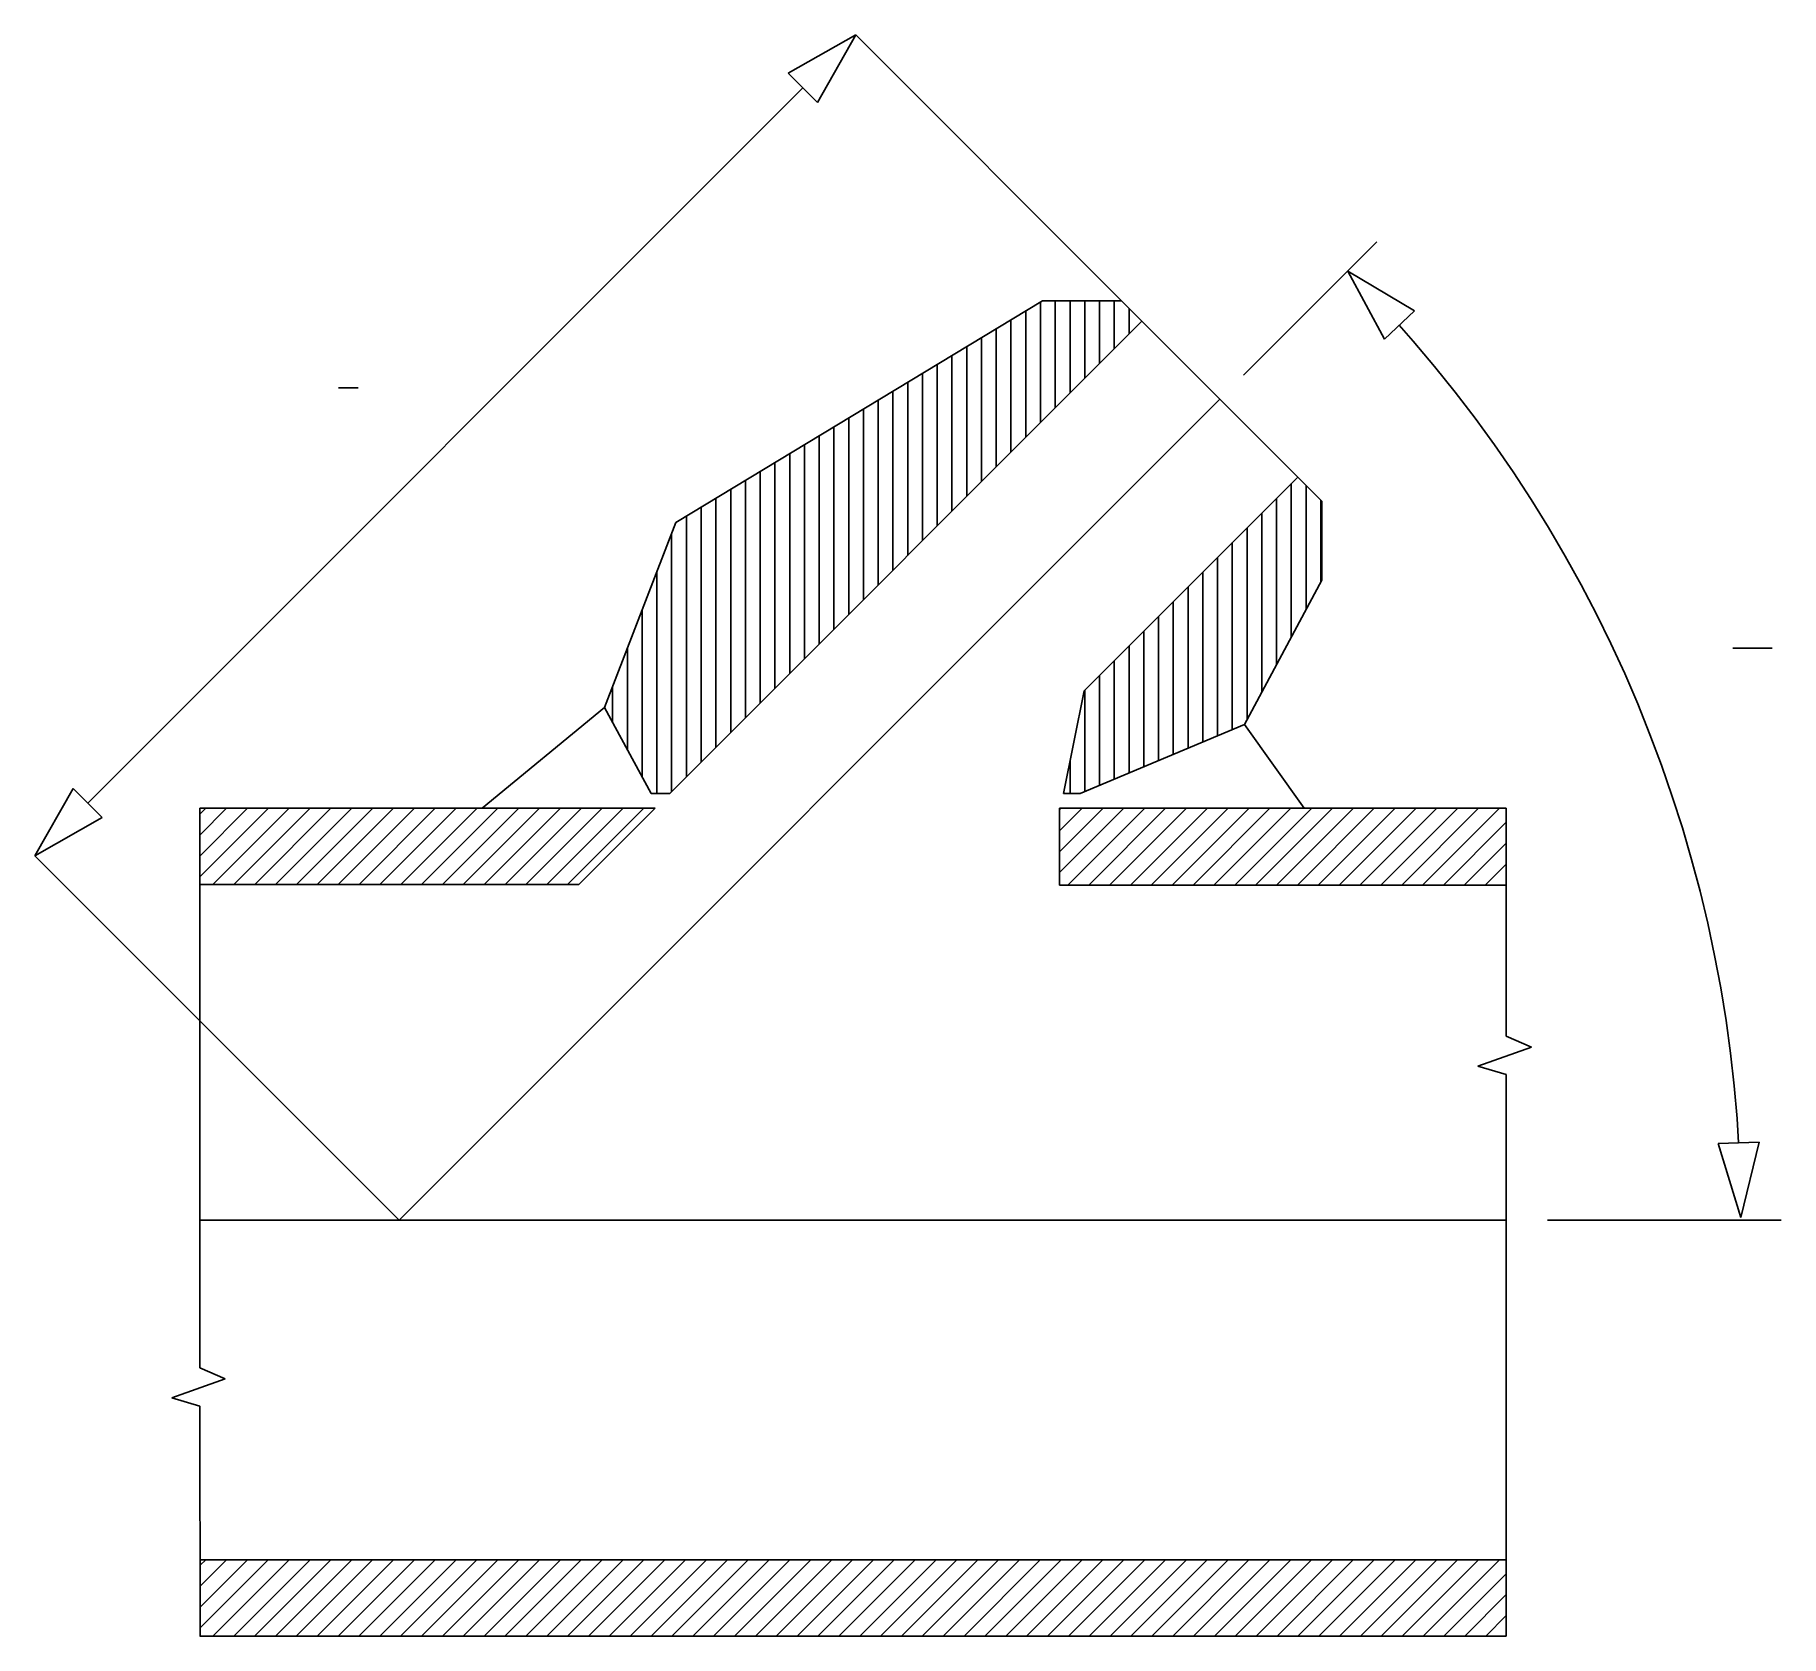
# Model space of a CAD drawing. Extents: x 396 to 1284, y 232 to 1046.
import ezdxf

# ---------------------------------------------------------------- set-up
doc = ezdxf.new("R2010")
doc.units = 0
doc.header["$MEASUREMENT"] = 0
doc.layers.add('-1', color=7, linetype='CONTINUOUS')
doc.layers.add('1', color=7, linetype='CONTINUOUS')

msp = doc.modelspace()

# ---------------------------------------------------------------- linework, layer by layer
at = {"layer": '-1', "color": 2, "linetype": 'Continuous'}
msp.add_line((1259.4, 734.24), (1279.4, 734.24), dxfattribs=at)
at = {"layer": '1', "color": 3, "linetype": 'Continuous'}
for p, q in [((813.55, 1045.79), (779.31, 1026.38)), ((813.55, 1045.79), (794.16, 1011.54)), ((948.63, 910.67), (813.55, 1045.79)), ((779.31, 1026.38), (794.16, 1011.54)), ((423.16, 655.52), (786.72, 1018.97)), ((1010.75, 872.83), (1078.54, 940.6)), ((1063.77, 925.83), (1097.54, 905.62)), ((1063.77, 925.83), (1082.36, 891.13)), ((1082.36, 891.13), (1097.54, 905.62)), ((1096.99, 890.18), (1089.82, 898.25)), ((1107.79, 877.39), (1096.99, 890.18)), ((1118.28, 864.35), (1107.79, 877.39)), ((1128.45, 851.04), (1118.28, 864.35)), ((1138.28, 837.5), (1128.45, 851.04)), ((1147.78, 823.71), (1138.28, 837.5)), ((1156.94, 809.7), (1147.78, 823.71)), ((1165.76, 795.46), (1156.94, 809.7)), ((1174.22, 781.02), (1165.76, 795.46)), ((1182.32, 766.37), (1174.22, 781.02)), ((1190.07, 751.53), (1182.32, 766.37)), ((1197.44, 736.5), (1190.07, 751.53)), ((1204.45, 721.29), (1197.44, 736.5)), ((1211.07, 705.92), (1204.45, 721.29)), ((1217.32, 690.39), (1211.07, 705.92)), ((1223.19, 674.71), (1217.32, 690.39)), ((1228.67, 658.89), (1223.19, 674.71)), ((396.33, 628.7), (415.73, 662.95)), ((430.58, 648.11), (415.73, 662.95)), ((1233.76, 642.94), (1228.67, 658.89)), ((396.33, 628.7), (430.58, 648.11)), ((1238.46, 626.87), (1233.76, 642.94)), ((581.44, 443.52), (396.33, 628.7)), ((1242.76, 610.69), (1238.46, 626.87)), ((1246.67, 594.41), (1242.76, 610.69)), ((1250.17, 578.04), (1246.67, 594.41)), ((1253.27, 561.59), (1250.17, 578.04)), ((1255.96, 545.06), (1253.27, 561.59)), ((1258.25, 528.48), (1255.96, 545.06)), ((1260.13, 511.84), (1258.25, 528.48)), ((1261.61, 495.17), (1260.13, 511.84)), ((1262.39, 482.91), (1261.61, 495.17)), ((1272.88, 483.24), (1251.9, 482.58)), ((1263.56, 444.99), (1251.9, 482.58)), ((1263.56, 444.99), (1272.88, 483.24))]:
    msp.add_line(p, q, dxfattribs=at)
at = {"layer": '1', "color": 7, "linetype": 'Continuous'}
for p, q in [((908.52, 910.67), (722.13, 798.08)), ((948.63, 910.67), (908.52, 910.67)), ((1050.45, 808.86), (948.63, 910.67)), ((958.97, 900.33), (719.01, 660.37)), ((1038.25, 821.06), (929.64, 712.44)), ((1050.45, 768.74), (1050.45, 808.86)), ((722.13, 798.08), (685.85, 704.1)), ((1050.45, 768.74), (1011.15, 695.37)), ((919.27, 660.37), (929.64, 712.44)), ((685.85, 704.1), (709.51, 660.37)), ((927.58, 660.37), (1011.15, 695.37)), ((719.01, 660.37), (709.51, 660.37)), ((927.58, 660.37), (919.27, 660.37)), ((480.08, 652.9), (480.21, 368.46)), ((711.54, 652.9), (480.08, 652.9)), ((711.54, 652.9), (672.75, 614.1)), ((1144.22, 652.9), (917.17, 652.9)), ((917.17, 613.81), (917.17, 652.9)), ((1144.22, 652.9), (1144.22, 536.97)), ((672.75, 614.1), (480.11, 614.1)), ((1144.22, 613.81), (917.17, 613.81)), ((1144.22, 536.97), (1157.08, 531.46)), ((1157.08, 531.46), (1129.88, 521.86)), ((1129.88, 521.86), (1144.22, 517.56)), ((1144.22, 517.56), (1144.22, 232.23)), ((480.21, 368.46), (493.07, 362.95)), ((493.07, 362.95), (465.87, 353.35)), ((465.87, 353.35), (480.23, 349.04)), ((480.23, 349.04), (480.35, 232.23)), ((1144.22, 271.02), (480.08, 271.02)), ((1144.24, 232.23), (480.1, 232.23))]:
    msp.add_line(p, q, dxfattribs=at)
at = {"layer": '1', "color": 4, "linetype": 'Continuous'}
for p, q in [((900, 841.36), (900, 905.53)), ((907.5, 848.86), (907.5, 910.06)), ((915, 856.36), (915, 910.67)), ((922.5, 863.86), (922.5, 910.67)), ((930, 871.36), (930, 910.67)), ((937.5, 878.86), (937.5, 910.67)), ((945, 886.36), (945, 910.67)), ((952.5, 893.86), (952.5, 906.81)), ((892.5, 833.86), (892.5, 901)), ((877.5, 818.86), (877.5, 891.93)), ((885, 826.36), (885, 896.47)), ((862.5, 803.86), (862.5, 882.87)), ((870, 811.36), (870, 887.4)), ((847.5, 788.86), (847.5, 873.81)), ((855, 796.36), (855, 878.34)), ((832.5, 773.86), (832.5, 864.75)), ((840, 781.36), (840, 869.28)), ((998.61, 860.69), (581.44, 443.52)), ((817.5, 758.86), (817.5, 855.69)), ((825, 766.36), (825, 860.22)), ((802.5, 743.86), (802.5, 846.63)), ((810, 751.36), (810, 851.16)), ((787.5, 728.86), (787.5, 837.57)), ((795, 736.36), (795, 842.1)), ((772.5, 713.86), (772.5, 828.51)), ((780, 721.36), (780, 833.04)), ((757.5, 698.86), (757.5, 819.45)), ((765, 706.36), (765, 823.98)), ((1035, 739.9), (1035, 817.81)), ((1042.5, 753.9), (1042.5, 816.81)), ((742.5, 683.86), (742.5, 810.38)), ((750, 691.36), (750, 814.92)), ((1027.5, 725.9), (1027.5, 810.31)), ((1050, 767.9), (1050, 809.31)), ((727.5, 668.86), (727.5, 801.32)), ((735, 676.36), (735, 805.85)), ((1020, 711.9), (1020, 802.81)), ((720, 661.36), (720, 792.57)), ((1012.5, 697.89), (1012.5, 795.31)), ((1005, 692.79), (1005, 787.81)), ((712.5, 660.37), (712.5, 773.13)), ((990, 686.51), (990, 772.81)), ((997.5, 689.65), (997.5, 780.31)), ((982.5, 683.37), (982.5, 765.31)), ((975, 680.23), (975, 757.81)), ((705, 668.7), (705, 753.7)), ((967.5, 677.09), (967.5, 750.31)), ((960, 673.95), (960, 742.81)), ((697.5, 682.57), (697.5, 734.27)), ((952.5, 670.81), (952.5, 735.31)), ((937.5, 664.53), (937.5, 720.31)), ((945, 667.67), (945, 727.81)), ((690, 696.44), (690, 714.84)), ((930, 661.38), (930, 712.81)), ((623.67, 652.9), (685.85, 704.1)), ((1041.5, 652.9), (1011.15, 695.37)), ((922.5, 660.37), (922.5, 676.6)), ((480.09, 649.79), (483.19, 652.9)), ((480.09, 639.19), (493.8, 652.9)), ((480.09, 628.59), (504.41, 652.9)), ((480.1, 617.99), (515.01, 652.9)), ((486.83, 614.1), (525.62, 652.9)), ((497.43, 614.1), (536.23, 652.9)), ((508.04, 614.1), (546.83, 652.9)), ((518.65, 614.1), (557.44, 652.9)), ((529.25, 614.1), (568.05, 652.9)), ((539.86, 614.1), (578.65, 652.9)), ((550.47, 614.1), (589.26, 652.9)), ((561.07, 614.1), (599.86, 652.9)), ((571.68, 614.1), (610.47, 652.9)), ((582.28, 614.1), (621.08, 652.9)), ((592.89, 614.1), (631.68, 652.9)), ((603.5, 614.1), (642.29, 652.9)), ((614.1, 614.1), (652.9, 652.9)), ((624.71, 614.1), (663.5, 652.9)), ((635.32, 614.1), (674.11, 652.9)), ((645.92, 614.1), (684.72, 652.9)), ((656.53, 614.1), (695.32, 652.9)), ((667.14, 614.1), (705.93, 652.9)), ((917.17, 652), (918.06, 652.9)), ((917.17, 641.4), (928.67, 652.9)), ((917.17, 630.79), (939.28, 652.9)), ((917.17, 620.18), (949.88, 652.9)), ((921.4, 613.81), (960.49, 652.9)), ((932.01, 613.81), (971.1, 652.9)), ((942.61, 613.81), (981.7, 652.9)), ((953.22, 613.81), (992.31, 652.9)), ((963.83, 613.81), (1002.92, 652.9)), ((974.43, 613.81), (1013.52, 652.9)), ((985.04, 613.81), (1024.13, 652.9)), ((995.65, 613.81), (1034.74, 652.9)), ((1006.25, 613.81), (1045.34, 652.9)), ((1016.86, 613.81), (1055.95, 652.9)), ((1027.47, 613.81), (1066.56, 652.9)), ((1038.07, 613.81), (1077.16, 652.9)), ((1048.68, 613.81), (1087.77, 652.9)), ((1059.29, 613.81), (1098.38, 652.9)), ((1069.89, 613.81), (1108.98, 652.9)), ((1080.5, 613.81), (1119.59, 652.9)), ((1091.1, 613.81), (1130.2, 652.9)), ((1101.71, 613.81), (1140.8, 652.9)), ((1112.32, 613.81), (1144.22, 645.71)), ((1122.92, 613.81), (1144.22, 635.1)), ((1133.53, 613.81), (1144.22, 624.49)), ((1144.14, 613.81), (1144.22, 613.89)), ((1144.22, 443.52), (480.08, 443.52)), ((1283.95, 443.52), (1165.28, 443.52)), ((480.31, 268.18), (483.15, 271.02)), ((480.32, 257.58), (493.76, 271.02)), ((480.33, 246.99), (504.36, 271.02)), ((480.34, 236.39), (514.97, 271.02)), ((486.78, 232.23), (525.58, 271.02)), ((497.39, 232.23), (536.18, 271.02)), ((508, 232.23), (546.79, 271.02)), ((518.6, 232.23), (557.4, 271.02)), ((529.21, 232.23), (568, 271.02)), ((539.82, 232.23), (578.61, 271.02)), ((550.42, 232.23), (589.22, 271.02)), ((561.03, 232.23), (599.82, 271.02)), ((571.64, 232.23), (610.43, 271.02)), ((582.24, 232.23), (621.04, 271.02)), ((592.85, 232.23), (631.64, 271.02)), ((603.46, 232.23), (642.25, 271.02)), ((614.06, 232.23), (652.86, 271.02)), ((624.67, 232.23), (663.46, 271.02)), ((635.28, 232.23), (674.07, 271.02)), ((645.88, 232.23), (684.68, 271.02)), ((656.49, 232.23), (695.28, 271.02)), ((667.1, 232.23), (705.89, 271.02)), ((677.7, 232.23), (716.5, 271.02)), ((688.31, 232.23), (727.1, 271.02)), ((698.92, 232.23), (737.71, 271.02)), ((709.52, 232.23), (748.32, 271.02)), ((720.13, 232.23), (758.92, 271.02)), ((730.74, 232.23), (769.53, 271.02)), ((741.34, 232.23), (780.14, 271.02)), ((751.95, 232.23), (790.74, 271.02)), ((762.56, 232.23), (801.35, 271.02)), ((773.16, 232.23), (811.96, 271.02)), ((783.77, 232.23), (822.56, 271.02)), ((794.38, 232.23), (833.17, 271.02)), ((804.98, 232.23), (843.78, 271.02)), ((815.59, 232.23), (854.38, 271.02)), ((826.19, 232.23), (864.99, 271.02)), ((836.8, 232.23), (875.59, 271.02)), ((847.41, 232.23), (886.2, 271.02)), ((858.01, 232.23), (896.81, 271.02)), ((868.62, 232.23), (907.41, 271.02)), ((879.23, 232.23), (918.02, 271.02)), ((889.83, 232.23), (928.63, 271.02)), ((900.44, 232.23), (939.23, 271.02)), ((911.05, 232.23), (949.84, 271.02)), ((921.65, 232.23), (960.45, 271.02)), ((932.26, 232.23), (971.05, 271.02)), ((942.87, 232.23), (981.66, 271.02)), ((953.47, 232.23), (992.27, 271.02)), ((964.08, 232.23), (1002.87, 271.02)), ((974.69, 232.23), (1013.48, 271.02)), ((985.29, 232.23), (1024.09, 271.02)), ((995.9, 232.23), (1034.69, 271.02)), ((1006.51, 232.23), (1045.3, 271.02)), ((1017.11, 232.23), (1055.91, 271.02)), ((1027.72, 232.23), (1066.51, 271.02)), ((1038.33, 232.23), (1077.12, 271.02)), ((1048.93, 232.23), (1087.73, 271.02)), ((1059.54, 232.23), (1098.33, 271.02)), ((1070.15, 232.23), (1108.94, 271.02)), ((1080.75, 232.23), (1119.55, 271.02)), ((1091.36, 232.23), (1130.15, 271.02)), ((1101.97, 232.23), (1140.76, 271.02)), ((1112.57, 232.23), (1144.22, 263.87)), ((1123.18, 232.23), (1144.22, 253.26)), ((1133.79, 232.23), (1144.22, 242.65))]:
    msp.add_line(p, q, dxfattribs=at)
at = {"layer": '1', "color": 5, "linetype": 'Continuous'}
msp.add_line((550.65, 866.43), (560.65, 866.43), dxfattribs=at)

doc.saveas('drawing.dxf')
